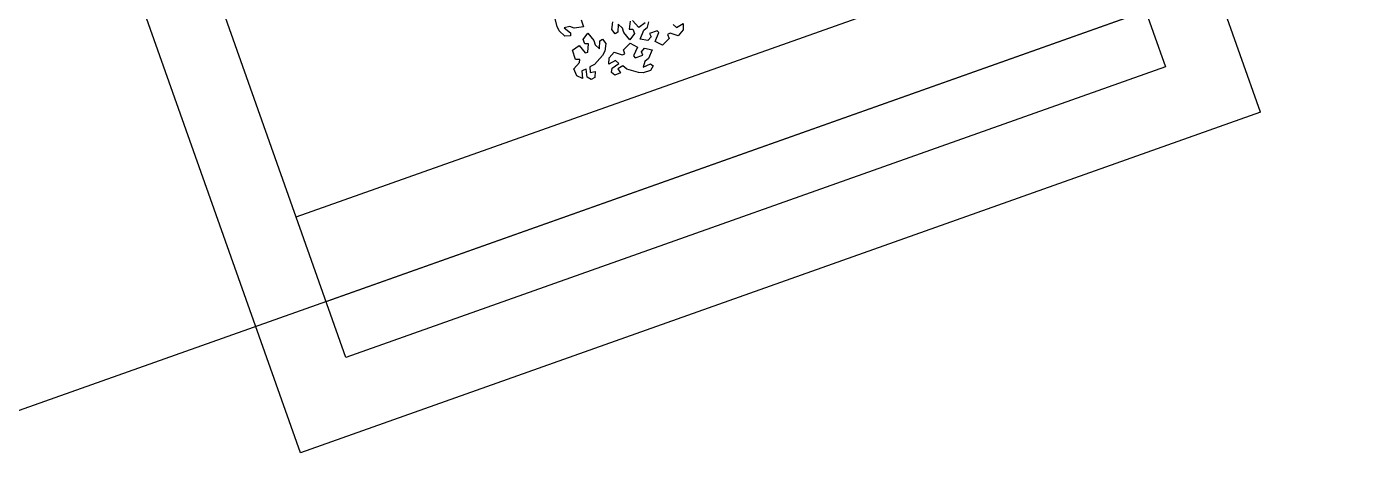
# Model space of a CAD drawing. Header units: centimetres. Extents: x 2004 to 13885, y -3131 to 5891.
# Drawn here: x 9801 to 10334, y 4932 to 5112 of the extents above; entities that cross this region are included whole.
import ezdxf

# ---------------------------------------------------------------- set-up
doc = ezdxf.new("R2010")
doc.units = ezdxf.units.CM
doc.layers.add('alberi', color=74, linetype='Continuous')

msp = doc.modelspace()

# ---------------------------------------------------------------- linework, layer by layer
for p, q in [((10297.96, 5077.11), (10162.7, 5458.85)), ((10134.42, 5448.83), (10259.66, 5095.36)), ((10933.41, 5359.47), (9298.9, 4780.34)), ((9921.76, 5001.03), (10933.41, 5359.47)), ((9911.5, 4940.18), (9776.24, 5321.92)), ((9909.72, 5035.03), (10239.62, 5151.92))]:
    msp.add_line(p, q)
for points in [[(10259.66, 5095.36), (10259.66, 5095.36), (9929.75, 4978.47), (9804.52, 5331.94)], [(10297.96, 5077.11), (10297.96, 5077.11), (9911.5, 4940.18), (9911.5, 4940.18)]]:
    msp.add_lwpolyline(points)
at = {"layer": 'alberi'}
for points in [[(10024.43, 5114.36), (10025.44, 5111.42), (10021.66, 5110.99), (10019.85, 5111.61), (10017.65, 5111.06), (10020.21, 5109.11), (10020.17, 5107.82), (10017.92, 5107.73), (10015.6, 5109.82), (10014.8, 5111.6), (10013.58, 5116.34)], [(10044.14, 5113.82), (10043.76, 5110.55), (10045.25, 5110.56), (10045.95, 5108.77), (10044.08, 5106.28), (10041.59, 5109.16), (10041.09, 5111.01), (10039.4, 5112.52), (10039.22, 5109.3), (10038.14, 5108.61), (10036.79, 5110.42), (10037.22, 5113.51)], [(10050.27, 5113.12), (10047.62, 5111.21), (10045.13, 5114.09)], [(10061.49, 5112.42), (10062.86, 5111.18), (10065.54, 5112.77), (10065.5, 5110.25), (10063.5, 5107.9), (10060.3, 5108.88), (10059.18, 5108.42), (10059.85, 5106.82), (10059.85, 5106.82), (10057.14, 5104.11), (10054.24, 5105.62), (10055.7, 5109.14), (10055.01, 5109.9), (10051.92, 5108.77), (10052.6, 5107.45), (10051.31, 5106.02), (10048.25, 5106.57), (10049.71, 5110.09), (10051.13, 5111.37), (10051.73, 5113.56)]]:
    msp.add_lwpolyline(points, dxfattribs=at)
for points in [[(10034.42, 5104.78), (10034, 5101.69), (10032.98, 5100.02), (10029.77, 5096.34), (10027.88, 5095.43), (10028.1, 5093.11), (10030.12, 5093.48), (10029.95, 5091.05), (10028.47, 5090.24), (10026.93, 5091.2), (10026.93, 5091.2), (10026.46, 5094.44), (10024.73, 5093.77), (10024.96, 5090.66), (10022.72, 5091.82), (10021.51, 5094.66), (10023.81, 5097.08), (10023.9, 5098.29), (10022.17, 5098.41), (10022.17, 5098.41), (10020.95, 5102.04), (10023.6, 5103.96), (10026.1, 5101.09), (10027.09, 5101.36), (10027.45, 5104.63), (10025.97, 5104.62), (10025.26, 5106.41), (10027.12, 5108.9), (10029.61, 5106.03), (10030.12, 5104.18), (10031.82, 5102.68), (10031.99, 5105.89), (10033.07, 5106.59)], [(10052.41, 5093.86), (10049.43, 5092.93), (10047.48, 5093.15), (10042.79, 5094.5), (10041.17, 5095.83), (10039.16, 5094.65), (10040.35, 5092.97), (10038.07, 5092.1), (10036.72, 5093.1), (10036.94, 5094.9), (10036.94, 5094.9), (10039.67, 5096.7), (10038.33, 5097.98), (10035.6, 5096.46), (10035.71, 5098.97), (10037.77, 5101.27), (10040.94, 5100.21), (10042.07, 5100.65), (10041.44, 5102.26), (10041.44, 5102.26), (10044.22, 5104.9), (10047.08, 5103.32), (10045.54, 5099.84), (10046.2, 5099.06), (10049.32, 5100.11), (10048.68, 5101.45), (10050, 5102.85), (10053.05, 5102.22), (10051.5, 5098.74), (10050.05, 5097.5), (10049.4, 5095.32), (10052.38, 5096.54), (10053.47, 5095.85)]]:
    msp.add_lwpolyline(points, close=True, dxfattribs=at)

doc.saveas('drawing.dxf')
